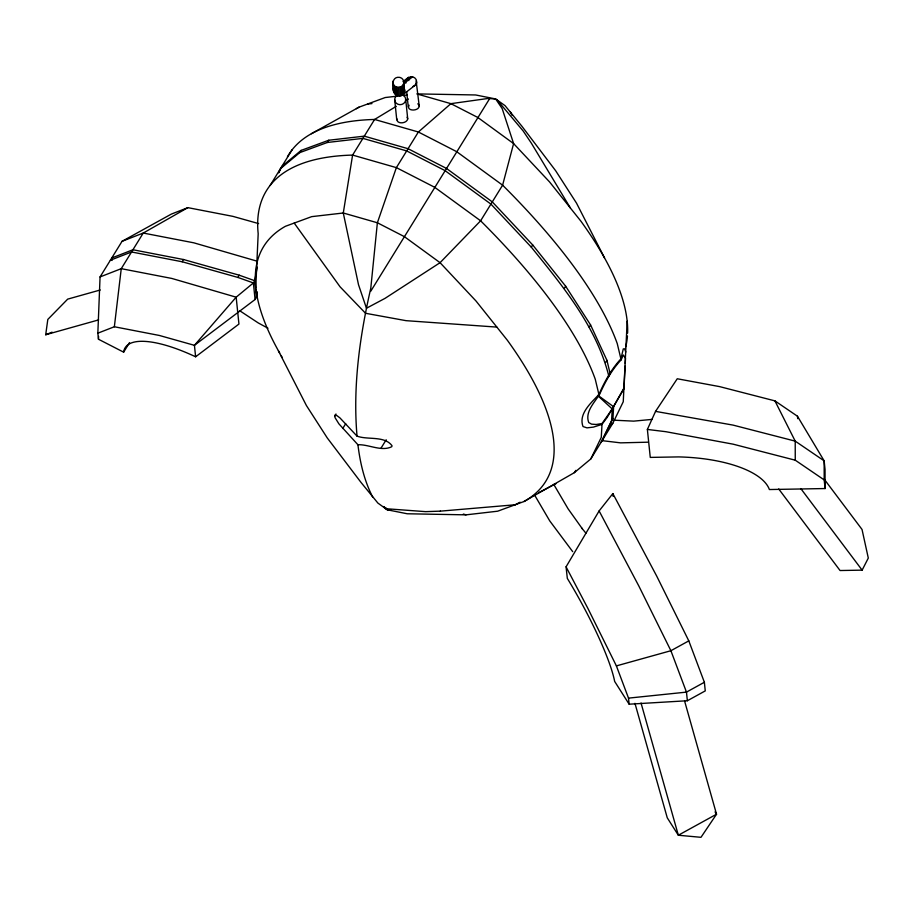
<?xml version="1.0" encoding="UTF-8"?>
<svg xmlns="http://www.w3.org/2000/svg" width="914" height="914" viewBox="0 0 914 914"><rect width="100%" height="100%" fill="white"/><g stroke="black" fill="none" stroke-linecap="round" stroke-linejoin="round"><path stroke-width="1.37" d="M357.031 436.115L339.917 417.881L336.603 415.402L334.775 415.333L335.004 417.561L338.888 423.833L357.922 444.741C368.776 444.238 381.389 451.882 391.786 446.706L392.026 445.712C384.428 435.487 367.519 440.137 357.031 436.115C352.724 386.428 359.739 336.478 370.787 288.218L377.379 222.765L396.379 167.628L418.372 132.004L450.899 103.659L487.916 98.484L495.651 98.952L505.042 105.636L521.86 126.189L555.689 170.781L576.528 203.171L604.508 257.874M257.211 267.048L254.755 280.724L253.372 282.94L236.166 297.187L238.942 324.059L195.619 356.791A97.307 31.156 31.7 0 0 123.641 352.164L98.472 339.243L97.844 333.176L100.06 276.931L122.053 241.307L171.364 214.082L187.873 207.649L232.876 216.355L258.605 223.587M98.472 339.243L98.598 336.421M255.76 287.442L258.182 233.721A535.787 171.558 31.7 0 1 352.598 155.083L374.591 119.46L396.299 106.31M278.427 350.839L306.418 405.542L327.258 437.932L361.087 482.523L377.893 503.077L387.216 509.784L407.256 513.771L466.06 514.845L497.662 511.2L523.996 501.523L574.323 472.675L590.787 458.965L612.78 423.342L623.257 401.737L627.187 321.271M625.073 366.148L623.988 388.747L607.216 417.355L601.995 424.37L593.46 427.101L586.982 427.855L583.018 426.564C578.231 413.814 591.141 402.857 598.91 394.494C604.531 381.698 611.34 369.199 620.903 358.871L623.291 348.908L624.57 348.817L625.793 352.073M625.245 363.395L625.507 358.505L623.348 354.986L621.143 359.865C611.729 369.804 605.137 382.029 599.561 394.425C594.431 402.571 584.766 412.008 588.73 422.542L591.541 424.142L596.179 424.484L602.052 423.525L612.231 408.946L624.034 387.902M602.052 423.525L601.275 437.36L590.787 458.965M601.092 442.262L611.58 420.668L612.231 408.946L597.802 395.659M602.475 440.034L612.951 418.441L613.614 406.719L597.973 395.374M97.844 333.176L114.353 326.755L121.254 268.67L143.247 233.047L187.873 207.649M98.609 319.9L45.7 334.752L47.814 319.432L67.693 299.129L100.254 289.989M393.968 92.371C391.923 87.241 391.375 75.931 399.829 77.393C406.376 79.118 402.925 87.653 404.639 92.177C401.76 99.877 390.975 94.496 393.717 87.276M404.639 92.177L403.737 80.923M114.353 326.755L159.356 335.461L194.431 345.321L255.086 299.506L256.457 297.244L257.348 291.84M406.239 80.249L408.421 77.416L412.602 76.833A5.518 5.084 -5.9 0 1 412.625 86.647M405.713 99.477L407.724 118.911C406.924 123.733 396.196 124.59 396.973 118.877M416.156 81.003L419.24 106.138C418.623 111.588 405.747 111.337 409.084 105.236M416.818 82.751L415.482 84.991M393.968 89.732L394.517 88.498M392.894 82.431C392.917 88.35 402.309 89.104 403.748 83.551M647.375 429.443L655.544 411.38L677.263 378.762L719.638 386.622L774.923 400.869L797.454 416.224L824.154 460.85L825.045 469.476L825.091 488.544L769.382 489.538A97.627 38.137 -0.1 0 0 678.611 456.909L650.265 457.4L647.375 429.443L665.838 431.694L733.119 444.17L795.26 460.199L824.2 479.919L825.091 488.544M278.621 172.483L280.472 168.679L299.723 152.638L301.106 150.41L328.754 140.242L364.275 136.152L408.055 148.696L446.352 168.359L492.292 201.88L532.691 244.941L565.663 286.231L590.581 324.95L606.942 360.333L610.232 374.077M278.759 172.803L281.843 166.451L301.106 150.41M778.717 488.967L840.057 570.53L862.131 570.142L868.3 558.066L862.028 529.457L824.554 479.622M566.063 566.84L599.116 510.937L612.848 493.583L656.732 576.14L688.802 640.874L704.374 682.267L705.265 690.893L687.362 700.741L629.14 704.191L614.654 681.421A97.638 16.006 61.2 0 0 567.32 578.391L566.063 566.84L587.851 608.313L616.39 665.895L628.512 698.125L629.14 704.191M370.753 291.223L489.584 98.723M123.641 352.164L129.525 342.624M110.365 260.227L131.57 251.978L182.149 261.758L183.531 259.53L239.24 275.194L254.755 280.724L256.457 297.244M270.167 185.371L292.149 149.747M182.149 261.758L237.857 277.422L239.24 275.194M299.723 152.638L327.383 142.47L328.754 140.242M334.593 416.224L335.975 413.996M342.761 428.46L345.698 423.696M381.047 448.111L386.199 439.771M608.861 376.305C596.545 326.789 562.727 286.082 531.32 247.168L532.691 244.941M564.292 288.458L565.663 286.231M589.199 327.166L590.581 324.95M605.571 362.55L606.942 360.333M611.58 420.668L612.951 418.441M574.323 472.675L575.889 470.367M609.684 425.913L612.78 423.342M403.017 81.586L408.421 77.416M404.239 80.98L408.524 78.49M403.611 82.534L411.174 76.685M403.954 83.517L412.602 76.833M415.093 85.288L403.211 94.485L402.32 85.859M405.953 100.471L408.364 99.009M311.411 133.718L358.951 107.189L385.217 97.535L397.579 96.119M688.802 640.874L670.899 650.722L616.39 665.895M704.374 682.267L686.471 692.115L628.512 698.125M515.21 504.745L520.157 502.197M538.7 492.612L556.009 483.666M45.7 334.752L52.087 332.17M122.053 241.307L143.247 233.047L193.837 242.827L256.96 261.141M100.06 276.931L121.254 268.67L171.843 278.45L236.166 297.187L194.431 345.321L195.619 356.791M651.933 419.412L633.676 421.137L613.648 420.177M403.074 95.479L407.198 95.01M327.383 142.47L362.904 138.38L406.684 150.924L444.969 170.575L490.921 204.096L531.32 247.168M367.736 103.968L371.964 103.602M440.274 511.154L515.142 504.779M647.957 442.193L620.572 442.856L601.641 440.594M440.377 511.143L425.616 511.646L385.799 508.698L383.994 506.562M390.861 509.932L387.216 509.784L385.777 507.647M496.85 327.098L406.01 320.665L365.554 313.285L340.077 286.825L294.205 223.073M655.544 411.38L733.074 425.113L795.214 441.131L824.154 460.85L824.2 479.919M183.531 259.53L132.941 249.751L111.748 257.999L111.999 260.467M463.341 514.056L466.06 514.845M237.857 277.422L253.372 282.94L255.086 299.506M408.798 80.535L406.399 79.312A5.518 5.084 -5.9 0 0 405.862 83.174M267.951 328.206L258.182 322.893L239.525 310.6M417.744 103.842L418.578 104.482M497.193 100.049L523.128 130.93L531.342 143.144L570.382 208.004M383.891 506.562L385.685 508.698M581.692 528.006L585.92 533.193M572.69 551.633L549.771 520.934L534.553 494.988M800.801 488.579L862.131 570.142M582.344 528.806L568.108 508.835L553.758 484.409M407.061 117.243L407.724 118.911M715.056 811.895L716.53 814.214L700.992 837.315L678.337 835.236L667.266 817.824L634.956 703.323M599.116 510.937L638.829 586L670.899 650.722L686.471 692.115L687.362 700.741M774.923 400.869L795.214 441.131L795.26 460.199M510.252 111.657L512.046 115.278M372.695 497.067C364.298 480.855 360.116 462.77 357.922 444.741M684.609 701.072L716.53 814.214L678.337 835.236L641.034 703.015M621.143 359.865L617.258 343.63A535.787 171.558 31.7 0 0 502.609 185.176L456.657 151.655L418.372 132.004L374.591 119.46A535.787 171.558 31.7 0 0 287.442 156.751M599.15 395.488L595.265 379.253A535.787 171.558 31.7 0 0 480.615 220.8L434.664 187.279L396.379 167.628L352.598 155.083L343.287 212.996L358.505 284.7L366.457 308.235L385.057 298.341L440.068 262.684L480.615 220.8L502.609 185.176L513.599 143.589L502.186 108.606L495.651 98.952L475.623 94.965L416.818 93.902L450.899 103.659L477.828 117.483L513.599 143.589L549.531 181.897L580.847 221.108A508.847 162.932 31.7 0 1 627.61 333.13M419.092 105.259L419.24 106.138M404.628 89.549L404.822 90.852M797.454 416.224L797.705 418.658M612.848 493.583L613.145 496.382M406.684 91.64L408.272 107.007M403.565 83.403L403.942 87.093M403.2 84.785L404.091 93.411M401.177 86.681L402.069 95.307M399.852 87.218L400.743 95.844M398.424 87.413L399.315 96.039M396.996 87.264L397.887 95.89M395.659 86.784L396.55 95.41M394.517 85.996L395.408 94.622M393.637 84.956L394.528 93.582M393.077 81.106L393.454 84.808M394.677 99.672L396.756 119.78M627.45 335.964A508.847 162.932 31.7 0 1 625.759 346.669M356.38 108.697A508.847 162.932 31.7 0 1 358.951 107.189M523.996 501.523A508.847 162.932 31.7 0 0 507.327 340.214L476.011 301.003L440.068 262.684L404.296 236.589L377.379 222.765L343.287 212.996L311.685 216.641L285.419 226.295A508.847 162.932 31.7 0 0 279.718 353.112M282.38 357.717A508.847 162.932 31.7 0 1 281.032 355.409M401.612 94.645A5.518 5.084 -5.9 0 1 404.982 102.037A5.518 5.084 -5.9 0 1 396.299 103.248A5.518 5.084 -5.9 0 1 397.419 95.227"/></g></svg>
